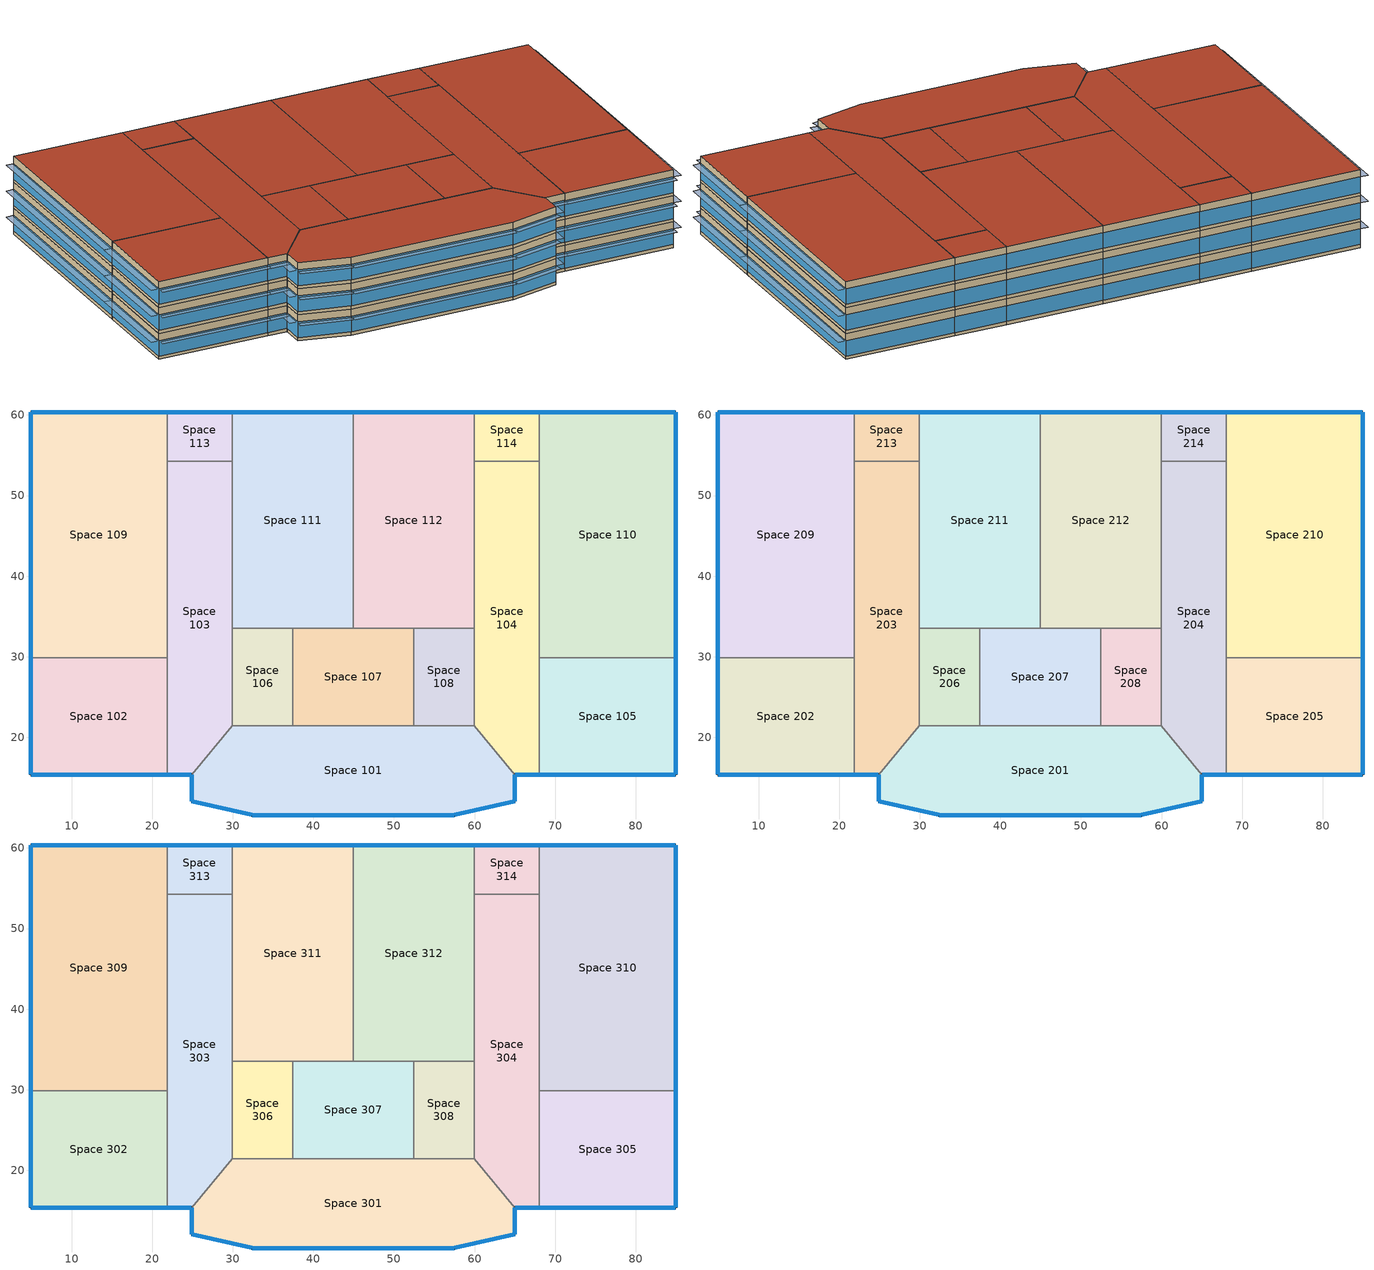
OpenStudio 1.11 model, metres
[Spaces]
Space 101
 floor ground: 59.95,21.46 65,15.37 65,12.05 57.53,10.37 32.37,10.37 24.9,12.05 24.9,15.37 29.95,21.46 z0
 wall outside: 24.9,15.37 24.9,12.05 32.37,10.37 57.53,10.37 65,12.05 65,15.37 z0:4
 wall to Space 108: 59.95,21.46 52.45,21.46 z0:4
 wall to Space 104: 65,15.37 59.95,21.46 z0:4
 wall to Space 103: 29.95,21.46 24.9,15.37 z0:4
 wall to Space 106: 37.45,21.46 29.95,21.46 z0:4
 wall to Space 107: 52.45,21.46 37.45,21.46 z0:4
 window: 32.4,10.37 57.51,10.37 z0.5:2.9; 57.56,10.38 64.98,12.05 / 24.92,12.05 32.35,10.38 z0.5:2.92; 24.9,15.35 24.9,12.08 / 65,12.08 65,15.35 z0.5:2.94
Space 102
 floor ground: 21.86,29.87 21.86,15.37 4.95,15.37 4.95,29.87 z0
 wall outside: 4.95,29.87 4.95,15.37 21.86,15.37 z0:4
 wall to Space 109: 21.86,29.87 4.95,29.87 z0:4
 wall to Space 103: 21.86,15.37 21.86,29.87 z0:4
 window: 4.98,15.37 21.84,15.37 / 4.95,29.84 4.95,15.4 z0.5:2.91
Space 103
 floor ground: 29.95,54.25 29.95,21.46 24.9,15.37 21.86,15.37 21.86,54.25 z0
 wall outside: 21.86,15.37 24.9,15.37 z0:4
 wall to Space 106: 29.95,21.46 29.95,33.54 z0:4
 wall to Space 109: 21.86,54.25 21.86,29.87 z0:4
 wall to Space 113: 29.95,54.25 21.86,54.25 z0:4
 wall to Space 111: 29.95,33.54 29.95,54.25 z0:4
 window: 21.89,15.37 24.87,15.37 z0.5:2.94
Space 104
 floor ground: 68.04,54.25 68.04,15.37 65,15.37 59.95,21.46 59.95,54.25 z0
 wall outside: 65,15.37 68.04,15.37 z0:4
 wall to Space 108: 59.95,33.54 59.95,21.46 z0:4
 wall to Space 112: 59.95,54.25 59.95,33.54 z0:4
 wall to Space 114: 68.04,54.25 59.95,54.25 z0:4
 wall to Space 110: 68.04,29.87 68.04,54.25 z0:4
 wall to Space 105: 68.04,15.37 68.04,29.87 z0:4
 window: 65.03,15.37 68.02,15.37 z0.5:2.94
Space 105
 floor ground: 84.95,29.87 84.95,15.37 68.04,15.37 68.04,29.87 z0
 wall outside: 68.04,15.37 84.95,15.37 84.95,29.87 z0:4
 wall to Space 110: 84.95,29.87 68.04,29.87 z0:4
 window: 84.95,15.4 84.95,29.84 / 68.07,15.37 84.93,15.37 z0.5:2.91
Space 106
 floor ground: 37.45,33.54 37.45,21.46 29.95,21.46 29.95,33.54 z0
 wall to Space 111: 37.45,33.54 29.95,33.54 z0:4
 wall to Space 107: 37.45,21.46 37.45,33.54 z0:4
Space 107
 floor ground: 52.45,33.54 52.45,21.46 37.45,21.46 37.45,33.54 z0
 wall to Space 112: 52.45,33.54 44.95,33.54 z0:4
 wall to Space 108: 52.45,21.46 52.45,33.54 z0:4
 wall to Space 111: 44.95,33.54 37.45,33.54 z0:4
Space 108
 floor ground: 59.95,33.54 59.95,21.46 52.45,21.46 52.45,33.54 z0
 wall to Space 112: 59.95,33.54 52.45,33.54 z0:4
Space 109
 floor ground: 21.86,60.37 21.86,29.87 4.95,29.87 4.95,60.37 z0
 wall outside: 21.86,60.37 4.95,60.37 4.95,29.87 z0:4
 wall to Space 113: 21.86,54.25 21.86,60.37 z0:4
 window: 4.95,60.35 4.95,29.89 z0.5:2.9; 21.84,60.37 4.98,60.37 z0.5:2.91
Space 110
 floor ground: 84.95,60.37 84.95,29.87 68.04,29.87 68.04,60.37 z0
 wall outside: 84.95,29.87 84.95,60.37 68.04,60.37 z0:4
 wall to Space 114: 68.04,60.37 68.04,54.25 z0:4
 window: 84.95,29.89 84.95,60.35 z0.5:2.9; 84.93,60.37 68.07,60.37 z0.5:2.91
Space 111
 floor ground: 44.95,60.37 44.95,33.54 29.95,33.54 29.95,60.37 z0
 wall outside: 44.95,60.37 29.95,60.37 z0:4
 wall to Space 112: 44.95,33.54 44.95,60.37 z0:4
 wall to Space 113: 29.95,60.37 29.95,54.25 z0:4
 window: 44.93,60.37 29.98,60.37 z0.5:2.91
Space 112
 floor ground: 59.95,60.37 59.95,33.54 44.95,33.54 44.95,60.37 z0
 wall outside: 59.95,60.37 44.95,60.37 z0:4
 wall to Space 114: 59.95,54.25 59.95,60.37 z0:4
 window: 59.93,60.37 44.98,60.37 z0.5:2.91
Space 113
 floor ground: 29.95,60.37 29.95,54.25 21.86,54.25 21.86,60.37 z0
 wall outside: 29.95,60.37 21.86,60.37 z0:4
 window: 29.93,60.37 21.89,60.37 z0.5:2.92
Space 114
 floor ground: 68.04,60.37 68.04,54.25 59.95,54.25 59.95,60.37 z0
 wall outside: 68.04,60.37 59.95,60.37 z0:4
 window: 68.02,60.37 59.98,60.37 z0.5:2.92
Space 201
 floor to Space 101: 59.95,21.46 65,15.37 65,12.05 57.53,10.37 32.37,10.37 24.9,12.05 24.9,15.37 29.95,21.46 z4
 wall outside: 24.9,15.37 24.9,12.05 32.37,10.37 57.53,10.37 65,12.05 65,15.37 z4:8
 wall to Space 208: 59.95,21.46 52.45,21.46 z4:8
 wall to Space 204: 65,15.37 59.95,21.46 z4:8
 wall to Space 203: 29.95,21.46 24.9,15.37 z4:8
 wall to Space 206: 37.45,21.46 29.95,21.46 z4:8
 wall to Space 207: 52.45,21.46 37.45,21.46 z4:8
 window: 32.4,10.37 57.51,10.37 z4.5:6.9; 65,12.08 65,15.35 / 24.9,15.35 24.9,12.08 z4.5:6.94; 24.92,12.05 32.35,10.38 / 57.56,10.38 64.98,12.05 z4.5:6.92
Space 202
 floor to Space 102: 21.86,29.87 21.86,15.37 4.95,15.37 4.95,29.87 z4
 wall outside: 4.95,29.87 4.95,15.37 21.86,15.37 z4:8
 wall to Space 209: 21.86,29.87 4.95,29.87 z4:8
 wall to Space 203: 21.86,15.37 21.86,29.87 z4:8
 window: 4.95,29.84 4.95,15.4 / 4.98,15.37 21.84,15.37 z4.5:6.91
Space 203
 floor to Space 103: 29.95,54.25 29.95,21.46 24.9,15.37 21.86,15.37 21.86,54.25 z4
 wall outside: 21.86,15.37 24.9,15.37 z4:8
 wall to Space 206: 29.95,21.46 29.95,33.54 z4:8
 wall to Space 209: 21.86,54.25 21.86,29.87 z4:8
 wall to Space 213: 29.95,54.25 21.86,54.25 z4:8
 wall to Space 211: 29.95,33.54 29.95,54.25 z4:8
 window: 21.89,15.37 24.87,15.37 z4.5:6.94
Space 204
 floor to Space 104: 68.04,54.25 68.04,15.37 65,15.37 59.95,21.46 59.95,54.25 z4
 wall outside: 65,15.37 68.04,15.37 z4:8
 wall to Space 208: 59.95,33.54 59.95,21.46 z4:8
 wall to Space 212: 59.95,54.25 59.95,33.54 z4:8
 wall to Space 214: 68.04,54.25 59.95,54.25 z4:8
 wall to Space 210: 68.04,29.87 68.04,54.25 z4:8
 wall to Space 205: 68.04,15.37 68.04,29.87 z4:8
 window: 65.03,15.37 68.02,15.37 z4.5:6.94
Space 205
 floor to Space 105: 84.95,29.87 84.95,15.37 68.04,15.37 68.04,29.87 z4
 wall outside: 68.04,15.37 84.95,15.37 84.95,29.87 z4:8
 wall to Space 210: 84.95,29.87 68.04,29.87 z4:8
 window: 84.95,15.4 84.95,29.84 / 68.07,15.37 84.93,15.37 z4.5:6.91
Space 206
 floor to Space 106: 37.45,33.54 37.45,21.46 29.95,21.46 29.95,33.54 z4
 wall to Space 211: 37.45,33.54 29.95,33.54 z4:8
 wall to Space 207: 37.45,21.46 37.45,33.54 z4:8
Space 207
 floor to Space 107: 52.45,33.54 52.45,21.46 37.45,21.46 37.45,33.54 z4
 wall to Space 212: 52.45,33.54 44.95,33.54 z4:8
 wall to Space 208: 52.45,21.46 52.45,33.54 z4:8
 wall to Space 211: 44.95,33.54 37.45,33.54 z4:8
Space 208
 floor to Space 108: 59.95,33.54 59.95,21.46 52.45,21.46 52.45,33.54 z4
 wall to Space 212: 59.95,33.54 52.45,33.54 z4:8
Space 209
 floor to Space 109: 21.86,60.37 21.86,29.87 4.95,29.87 4.95,60.37 z4
 wall outside: 21.86,60.37 4.95,60.37 4.95,29.87 z4:8
 wall to Space 213: 21.86,54.25 21.86,60.37 z4:8
 window: 4.95,60.35 4.95,29.89 z4.5:6.9; 21.84,60.37 4.98,60.37 z4.5:6.91
Space 210
 floor to Space 110: 84.95,60.37 84.95,29.87 68.04,29.87 68.04,60.37 z4
 wall outside: 84.95,29.87 84.95,60.37 68.04,60.37 z4:8
 wall to Space 214: 68.04,60.37 68.04,54.25 z4:8
 window: 84.95,29.89 84.95,60.35 z4.5:6.9; 84.93,60.37 68.07,60.37 z4.5:6.91
Space 211
 floor to Space 111: 44.95,60.37 44.95,33.54 29.95,33.54 29.95,60.37 z4
 wall outside: 44.95,60.37 29.95,60.37 z4:8
 wall to Space 212: 44.95,33.54 44.95,60.37 z4:8
 wall to Space 213: 29.95,60.37 29.95,54.25 z4:8
 window: 44.93,60.37 29.98,60.37 z4.5:6.91
Space 212
 floor to Space 112: 59.95,60.37 59.95,33.54 44.95,33.54 44.95,60.37 z4
 wall outside: 59.95,60.37 44.95,60.37 z4:8
 wall to Space 214: 59.95,54.25 59.95,60.37 z4:8
 window: 59.93,60.37 44.98,60.37 z4.5:6.91
Space 213
 floor to Space 113: 29.95,60.37 29.95,54.25 21.86,54.25 21.86,60.37 z4
 wall outside: 29.95,60.37 21.86,60.37 z4:8
 window: 29.93,60.37 21.89,60.37 z4.5:6.92
Space 214
 floor to Space 114: 68.04,60.37 68.04,54.25 59.95,54.25 59.95,60.37 z4
 wall outside: 68.04,60.37 59.95,60.37 z4:8
 window: 68.02,60.37 59.98,60.37 z4.5:6.92
Space 301
 floor to Space 201: 59.95,21.46 65,15.37 65,12.05 57.53,10.37 32.37,10.37 24.9,12.05 24.9,15.37 29.95,21.46 z8
 wall outside: 24.9,15.37 24.9,12.05 32.37,10.37 57.53,10.37 65,12.05 65,15.37 z8:12
 wall to Space 308: 59.95,21.46 52.45,21.46 z8:12
 wall to Space 304: 65,15.37 59.95,21.46 z8:12
 wall to Space 303: 29.95,21.46 24.9,15.37 z8:12
 wall to Space 306: 37.45,21.46 29.95,21.46 z8:12
 wall to Space 307: 52.45,21.46 37.45,21.46 z8:12
 window: 65,12.08 65,15.35 / 24.9,15.35 24.9,12.08 z8.5:10.94; 32.4,10.37 57.51,10.37 z8.5:10.9; 24.92,12.05 32.35,10.38 / 57.56,10.38 64.98,12.05 z8.5:10.92
 roof outside: 57.53,10.37 65,12.05 65,15.37 59.95,21.46 29.95,21.46 24.9,15.37 24.9,12.05 32.37,10.37 z12
Space 302
 floor to Space 202: 21.86,29.87 21.86,15.37 4.95,15.37 4.95,29.87 z8
 wall outside: 4.95,29.87 4.95,15.37 21.86,15.37 z8:12
 wall to Space 309: 21.86,29.87 4.95,29.87 z8:12
 wall to Space 303: 21.86,15.37 21.86,29.87 z8:12
 window: 4.98,15.37 21.84,15.37 / 4.95,29.84 4.95,15.4 z8.5:10.91
 roof outside: 21.86,15.37 21.86,29.87 4.95,29.87 4.95,15.37 z12
Space 303
 floor to Space 203: 29.95,54.25 29.95,21.46 24.9,15.37 21.86,15.37 21.86,54.25 z8
 wall outside: 21.86,15.37 24.9,15.37 z8:12
 wall to Space 306: 29.95,21.46 29.95,33.54 z8:12
 wall to Space 309: 21.86,54.25 21.86,29.87 z8:12
 wall to Space 313: 29.95,54.25 21.86,54.25 z8:12
 wall to Space 311: 29.95,33.54 29.95,54.25 z8:12
 window: 21.89,15.37 24.87,15.37 z8.5:10.94
 roof outside: 24.9,15.37 29.95,21.46 29.95,54.25 21.86,54.25 21.86,15.37 z12
Space 304
 floor to Space 204: 68.04,54.25 68.04,15.37 65,15.37 59.95,21.46 59.95,54.25 z8
 wall outside: 65,15.37 68.04,15.37 z8:12
 wall to Space 308: 59.95,33.54 59.95,21.46 z8:12
 wall to Space 312: 59.95,54.25 59.95,33.54 z8:12
 wall to Space 314: 68.04,54.25 59.95,54.25 z8:12
 wall to Space 310: 68.04,29.87 68.04,54.25 z8:12
 wall to Space 305: 68.04,15.37 68.04,29.87 z8:12
 window: 65.03,15.37 68.02,15.37 z8.5:10.94
 roof outside: 68.04,15.37 68.04,54.25 59.95,54.25 59.95,21.46 65,15.37 z12
Space 305
 floor to Space 205: 84.95,29.87 84.95,15.37 68.04,15.37 68.04,29.87 z8
 wall outside: 68.04,15.37 84.95,15.37 84.95,29.87 z8:12
 wall to Space 310: 84.95,29.87 68.04,29.87 z8:12
 window: 84.95,15.4 84.95,29.84 / 68.07,15.37 84.93,15.37 z8.5:10.91
 roof outside: 84.95,15.37 84.95,29.87 68.04,29.87 68.04,15.37 z12
Space 306
 floor to Space 206: 37.45,33.54 37.45,21.46 29.95,21.46 29.95,33.54 z8
 wall to Space 311: 37.45,33.54 29.95,33.54 z8:12
 wall to Space 307: 37.45,21.46 37.45,33.54 z8:12
 roof outside: 37.45,21.46 37.45,33.54 29.95,33.54 29.95,21.46 z12
Space 307
 floor to Space 207: 52.45,33.54 52.45,21.46 37.45,21.46 37.45,33.54 z8
 wall to Space 312: 52.45,33.54 44.95,33.54 z8:12
 wall to Space 308: 52.45,21.46 52.45,33.54 z8:12
 wall to Space 311: 44.95,33.54 37.45,33.54 z8:12
 roof outside: 52.45,21.46 52.45,33.54 37.45,33.54 37.45,21.46 z12
Space 308
 floor to Space 208: 59.95,33.54 59.95,21.46 52.45,21.46 52.45,33.54 z8
 wall to Space 312: 59.95,33.54 52.45,33.54 z8:12
 roof outside: 59.95,21.46 59.95,33.54 52.45,33.54 52.45,21.46 z12
Space 309
 floor to Space 209: 21.86,60.37 21.86,29.87 4.95,29.87 4.95,60.37 z8
 wall outside: 21.86,60.37 4.95,60.37 4.95,29.87 z8:12
 wall to Space 313: 21.86,54.25 21.86,60.37 z8:12
 window: 4.95,60.35 4.95,29.89 z8.5:10.9; 21.84,60.37 4.98,60.37 z8.5:10.91
 roof outside: 21.86,29.87 21.86,60.37 4.95,60.37 4.95,29.87 z12
Space 310
 floor to Space 210: 84.95,60.37 84.95,29.87 68.04,29.87 68.04,60.37 z8
 wall outside: 84.95,29.87 84.95,60.37 68.04,60.37 z8:12
 wall to Space 314: 68.04,60.37 68.04,54.25 z8:12
 window: 84.95,29.89 84.95,60.35 z8.5:10.9; 84.93,60.37 68.07,60.37 z8.5:10.91
 roof outside: 84.95,29.87 84.95,60.37 68.04,60.37 68.04,29.87 z12
Space 311
 floor to Space 211: 44.95,60.37 44.95,33.54 29.95,33.54 29.95,60.37 z8
 wall outside: 44.95,60.37 29.95,60.37 z8:12
 wall to Space 312: 44.95,33.54 44.95,60.37 z8:12
 wall to Space 313: 29.95,60.37 29.95,54.25 z8:12
 window: 44.93,60.37 29.98,60.37 z8.5:10.91
 roof outside: 44.95,33.54 44.95,60.37 29.95,60.37 29.95,33.54 z12
Space 312
 floor to Space 212: 59.95,60.37 59.95,33.54 44.95,33.54 44.95,60.37 z8
 wall outside: 59.95,60.37 44.95,60.37 z8:12
 wall to Space 314: 59.95,54.25 59.95,60.37 z8:12
 window: 59.93,60.37 44.98,60.37 z8.5:10.91
 roof outside: 59.95,33.54 59.95,60.37 44.95,60.37 44.95,33.54 z12
Space 313
 floor to Space 213: 29.95,60.37 29.95,54.25 21.86,54.25 21.86,60.37 z8
 wall outside: 29.95,60.37 21.86,60.37 z8:12
 window: 29.93,60.37 21.89,60.37 z8.5:10.92
 roof outside: 29.95,54.25 29.95,60.37 21.86,60.37 21.86,54.25 z12
Space 314
 floor to Space 214: 68.04,60.37 68.04,54.25 59.95,54.25 59.95,60.37 z8
 wall outside: 68.04,60.37 59.95,60.37 z8:12
 window: 68.02,60.37 59.98,60.37 z8.5:10.92
 roof outside: 68.04,54.25 68.04,60.37 59.95,60.37 59.95,54.25 z12
shading: 66.22,12.08 66.22,15.35 65,15.35 65,12.08 z2.94; 32.08,9.2 32.35,10.38 24.92,12.05 24.66,10.87 z6.92; 24.9,12.08 24.9,15.35 23.68,15.35 23.68,12.08 z2.94; 4.95,15.4 4.95,29.84 3.75,29.84 3.75,15.4 z2.91; 86.15,29.89 86.15,60.35 84.95,60.35 84.95,29.89 z2.9; 24.87,14.15 24.87,15.37 21.89,15.37 21.89,14.15 z10.94; 4.95,29.89 4.95,60.35 3.75,60.35 3.75,29.89 z2.9; 24.9,12.08 24.9,15.35 23.68,15.35 23.68,12.08 z10.94; 57.82,9.2 65.25,10.87 64.98,12.05 57.56,10.38 z2.92; 66.22,12.08 66.22,15.35 65,15.35 65,12.08 z10.94; 84.93,14.17 84.93,15.37 68.07,15.37 68.07,14.17 z6.91; 32.08,9.2 32.35,10.38 24.92,12.05 24.66,10.87 z10.92; 4.95,15.4 4.95,29.84 3.75,29.84 3.75,15.4 z6.91; 32.08,9.2 32.35,10.38 24.92,12.05 24.66,10.87 z2.92; 24.87,14.15 24.87,15.37 21.89,15.37 21.89,14.15 z2.94; 86.15,29.89 86.15,60.35 84.95,60.35 84.95,29.89 z6.9; 86.16,15.4 86.16,29.84 84.95,29.84 84.95,15.4 z10.91; 57.51,9.17 57.51,10.37 32.4,10.37 32.4,9.17 z2.9; 4.95,29.89 4.95,60.35 3.75,60.35 3.75,29.89 z6.9; 21.84,14.17 21.84,15.37 4.98,15.37 4.98,14.17 z10.91; 84.93,14.17 84.93,15.37 68.07,15.37 68.07,14.17 z10.91; 68.02,14.15 68.02,15.37 65.03,15.37 65.03,14.15 z10.94; 68.02,14.15 68.02,15.37 65.03,15.37 65.03,14.15 z6.94; 57.82,9.2 65.25,10.87 64.98,12.05 57.56,10.38 z10.92; 21.84,14.17 21.84,15.37 4.98,15.37 4.98,14.17 z2.91; 86.16,15.4 86.16,29.84 84.95,29.84 84.95,15.4 z2.91; 57.51,9.17 57.51,10.37 32.4,10.37 32.4,9.17 z6.9; 68.02,14.15 68.02,15.37 65.03,15.37 65.03,14.15 z2.94; 57.82,9.2 65.25,10.87 64.98,12.05 57.56,10.38 z6.92; 24.87,14.15 24.87,15.37 21.89,15.37 21.89,14.15 z6.94; 86.15,29.89 86.15,60.35 84.95,60.35 84.95,29.89 z10.9; 84.93,14.17 84.93,15.37 68.07,15.37 68.07,14.17 z2.91; 57.51,9.17 57.51,10.37 32.4,10.37 32.4,9.17 z10.9; 86.16,15.4 86.16,29.84 84.95,29.84 84.95,15.4 z6.91; 4.95,29.89 4.95,60.35 3.75,60.35 3.75,29.89 z10.9; 21.84,14.17 21.84,15.37 4.98,15.37 4.98,14.17 z6.91; 66.22,12.08 66.22,15.35 65,15.35 65,12.08 z6.94; 24.9,12.08 24.9,15.35 23.68,15.35 23.68,12.08 z6.94; 4.95,15.4 4.95,29.84 3.75,29.84 3.75,15.4 z10.91
[Building]
Building 1: Space Type=189.1-2009 - Office - OpenOffice - CZ4-8; Default Construction Set=189.1-2009 - CZ5 - Office
[Site]
ABU DHABI: Latitude {deg}=24.43; Longitude {deg}=54.65; Time Zone {hr}=4; Elevation {m}=27
[ClimateZones]
Climate Zone Institution Name 1=ASHRAE; Climate Zone Document Name 1=ANSI/ASHRAE Standard 169; Climate Zone Document Year 1=2006; Climate Zone Institution Name 2=CEC; Climate Zone Document Name 2=California Climate Zone Descriptions; Climate Zone Document Year 2=1995
[SizingPeriod:DesignDay] Sky Clearness=0; Rain Indicator=0; Snow Indicator=0; Day of Month=21; Daylight Saving Time Indicator=0; Dry-Bulb Temperature Range Modifier Type=DefaultMultipliers
Name | Maximum Dry-Bulb Temperature {C} | Daily Dry-Bulb Temperature Range {deltaC} | Humidity Indicating Conditions at Maximum Dry-Bulb | Barometric Pressure {Pa} | Wind Speed {m/s} | Wind Direction {deg} | Month | Day Type | Humidity Indicating Type | Solar Model Indicator | ASHRAE Taud | ASHRAE Taub
New Delhi Ann Clg .4% Condns DP=>MDB | 30.8 | 9.7 | 27.3 | 98757 | 3.2 | 320 | 6 | SummerDesignDay | Dewpoint | ASHRAETau | 1.179
New Delhi Ann Hum_n 99.6% Condns DP=>MCDB | 22.5 | 0 | -1.4 | 98757 | 0.5 | 270 | 1 | WinterDesignDay | Dewpoint | ASHRAEClearSky
New Delhi Ann Htg 99.6% Condns DB | 6.3 | 0 | 6.3 | 98757 | 0.5 | 270 | 1 | WinterDesignDay | Wetbulb | ASHRAEClearSky
New Delhi Ann Clg .4% Condns DB=>MWB | 42 | 9.7 | 22.2 | 98757 | 3.2 | 320 | 6 | SummerDesignDay | Wetbulb | ASHRAETau | 1.179
New Delhi Ann Clg .4% Condns WB=>MDB | 33.6 | 9.7 | 28.5 | 98757 | 3.2 | 320 | 6 | SummerDesignDay | Wetbulb | ASHRAETau | 1.179
New Delhi Ann Htg Wind 99.6% Condns WS=>MCDB | 19.6 | 0 | 19.6 | 98757 | 7 | 270 | 1 | WinterDesignDay | Wetbulb | ASHRAEClearSky
New Delhi Ann Clg .4% Condns Enth=>MDB | 33.9 | 9.7 | 94300 | 98757 | 3.2 | 320 | 6 | SummerDesignDay | Enthalpy | ASHRAETau | 1.179
ABU DHABI Ann Clg .4% Condns Enth=>MDB | 35 | 12.5 | 103700 | 101001 | 4.3 | 320 | 8 | SummerDesignDay | Enthalpy | ASHRAETau | 1.347 | 0.758
ABU DHABI Ann Htg 99.6% Condns DB | 11.5 | 0 | 11.5 | 101001 | 2.1 | 110 | 1 | WinterDesignDay | Wetbulb | ASHRAEClearSky
ABU DHABI Ann Clg .4% Condns DB=>MWB | 44.9 | 12.5 | 23.2 | 101001 | 4.3 | 320 | 8 | SummerDesignDay | Wetbulb | ASHRAETau | 1.347 | 0.758
ABU DHABI Ann Clg .4% Condns DP=>MDB | 33.5 | 12.5 | 29.4 | 101001 | 4.3 | 320 | 8 | SummerDesignDay | Dewpoint | ASHRAETau | 1.347 | 0.758
ABU DHABI Ann Hum_n 99.6% Condns DP=>MCDB | 30.6 | 0 | 0.1 | 101001 | 2.1 | 110 | 1 | WinterDesignDay | Dewpoint | ASHRAEClearSky
ABU DHABI Ann Htg Wind 99.6% Condns WS=>MCDB | 20.5 | 0 | 20.5 | 101001 | 9.9 | 110 | 1 | WinterDesignDay | Wetbulb | ASHRAEClearSky
ABU DHABI Ann Clg .4% Condns WB=>MDB | 35.3 | 12.5 | 30.6 | 101001 | 4.3 | 320 | 8 | SummerDesignDay | Wetbulb | ASHRAETau | 1.347 | 0.758
[DefaultConstructionSet] Interior Partition Construction=Interior Partition
Name | Default Exterior Surface Constructions | Default Interior Surface Constructions | Default Ground Contact Surface Constructions | Default Exterior SubSurface Constructions | Default Interior SubSurface Constructions
189.1-2009 - CZ5 - Office | Default Surface Constructions 13 | Default Surface Constructions 14 | Default Surface Constructions 15 | Default Sub Surface Constructions 9 | Default Sub Surface Constructions 10
new cz1 | Default Surface Constructions 1 | Default Surface Constructions 2 | Default Surface Constructions 3 | Default Sub Surface Constructions 1 | Default Sub Surface Constructions 2
[DefaultSurfaceConstructions]
Name | Floor Construction | Wall Construction | Roof Ceiling Construction
Default Surface Constructions 1 | ExtSlabCarpet 4in ClimateZone 1-8 | new wal set8 | ASHRAE 189.1-2009 ExtRoof IEAD ClimateZone 1
Default Surface Constructions 2; Default Surface Constructions 14 | Interior Floor | Interior Wall | Interior Ceiling
Default Surface Constructions 3; Default Surface Constructions 15 | ExtSlabCarpet 4in ClimateZone 1-8 | ExtSlabCarpet 4in ClimateZone 1-8 | ExtSlabCarpet 4in ClimateZone 1-8
Default Surface Constructions 13 | ExtSlabCarpet 4in ClimateZone 1-8 | ASHRAE 189.1-2009 ExtWall Mass ClimateZone 5 | ASHRAE 189.1-2009 ExtRoof IEAD ClimateZone 2-5
[Construction]
ExtSlabCarpet 4in ClimateZone 1-8: MAT-CC05 4 HW CONCRETE, CP02 CARPET PAD
ASHRAE 189.1-2009 ExtRoof IEAD ClimateZone 1: Roof Membrane, Roof Insulation [18], Metal Decking
Interior Floor: F16 Acoustic tile, F05 Ceiling air space resistance, M11 100mm lightweight concrete
Interior Wall: G01a 19mm gypsum board, F04 Wall air space resistance, G01a 19mm gypsum board
Interior Ceiling: M11 100mm lightweight concrete, F05 Ceiling air space resistance, F16 Acoustic tile
ASHRAE 189.1-2009 ExtWindow ClimateZone 1: Theoretical Glass [167]
Exterior Door: F08 Metal surface, I01 25mm insulation board
Interior Window: Clear 3mm
Interior Door; Interior Partition: G05 25mm wood
ASHRAE 189.1-2009 ExtRoof IEAD ClimateZone 2-5: Roof Membrane, Roof Insulation [21], Metal Decking
ASHRAE 189.1-2009 ExtWindow ClimateZone 4-5: Theoretical Glass [207]
ASHRAE 189.1-2009 ExtWall Mass ClimateZone 5: 1IN Stucco, 8IN Concrete HW, Wall Insulation [40], 1/2IN Gypsum
new wal set8: 1IN Stucco, 5IN Concrete HW 1, Wall Insulation [44], F16 Acoustic tile, 1/2IN Gypsum
[Material] Thermal Absorptance=0.9
Name | Roughness | Thickness {m} | Conductivity {W/m-K} | Density {kg/m3} | Specific Heat {J/kg-K} | Solar Absorptance | Visible Absorptance
MAT-CC05 4 HW CONCRETE | Rough | 0.1016 | 1.311 | 2240 | 836.8 | 0.85 | 0.85
1IN Stucco | Smooth | 0.0253 | 0.6918 | 1858 | 837 | 0.92 | 0.92
8IN Concrete HW | MediumRough | 0.2033 | 1.7296 | 2243 | 837 | 0.65 | 0.65
1/2IN Gypsum | Smooth | 0.0127 | 0.16 | 784.9 | 830 | 0.4 | 0.4
Roof Membrane | VeryRough | 0.0095 | 0.16 | 1121.29 | 1460 | 0.7 | 0.7
Roof Insulation [18] | MediumRough | 0.1693 | 0.049 | 265 | 836.8 | 0.7 | 0.7
Metal Decking | MediumSmooth | 0.0015 | 45.006 | 7680 | 418.4 | 0.6 | 0.6
F16 Acoustic tile | MediumSmooth | 0.0191 | 0.06 | 368 | 590 | 0.3 | 0.3
M11 100mm lightweight concrete | MediumRough | 0.1016 | 0.53 | 1280 | 840 | 0.5 | 0.5
G01a 19mm gypsum board | MediumSmooth | 0.019 | 0.16 | 800 | 1090 | 0.4 | 0.4
F08 Metal surface | Smooth | 0.0008 | 45.28 | 7824 | 500 | 0.7 | 0.7
I01 25mm insulation board | MediumRough | 0.0254 | 0.03 | 43 | 1210 | 0.6 | 0.6
G05 25mm wood | MediumSmooth | 0.0254 | 0.15 | 608 | 1630 | 0.5 | 0.5
Roof Insulation [21] | MediumRough | 0.2105 | 0.049 | 265 | 836.8 | 0.7 | 0.7
Wall Insulation [40] | MediumRough | 0.0794 | 0.0432 | 91 | 837 | 0.5 | 0.5
Wall Insulation [44] | MediumRough | 0.1104 | 0.0432 | 91 | 837 | 0.5 | 0.5
5IN Concrete HW 1 | MediumRough | 0.127 | 1.7296 | 2243 | 837 | 0.65 | 0.65
[Material:NoMass]
CP02 CARPET PAD: Roughness=Smooth; Thermal Resistance {m2-K/W}=0.1; Thermal Absorptance=0.9; Solar Absorptance=0.8; Visible Absorptance=0.8
[Material:AirGap]
Name | Thermal Resistance {m2-K/W}
F05 Ceiling air space resistance | 0.18
F04 Wall air space resistance | 0.15
[DefaultSubSurfaceConstructions]
Name | Fixed Window Construction | Operable Window Construction | Door Construction | Tubular Daylight Dome Construction | Tubular Daylight Diffuser Construction
Default Sub Surface Constructions 1 | ASHRAE 189.1-2009 ExtWindow ClimateZone 1 | ASHRAE 189.1-2009 ExtWindow ClimateZone 1 | Exterior Door | Interior Window | Interior Window
Default Sub Surface Constructions 2; Default Sub Surface Constructions 10 | Interior Window | Interior Window | Interior Door
Default Sub Surface Constructions 9 | ASHRAE 189.1-2009 ExtWindow ClimateZone 4-5 | ASHRAE 189.1-2009 ExtWindow ClimateZone 4-5 | Exterior Door | Interior Window | Interior Window
[WindowMaterial:Glazing] Optical Data Type=SpectralAverage; Thickness {m}=0.003; Back Side Solar Reflectance at Normal Incidence=0; Back Side Visible Reflectance at Normal Incidence=0; Infrared Transmittance at Normal Incidence=0; Dirt Correction Factor for Solar and Visible Transmittance=1; Solar Diffusing=No
Name | Solar Transmittance at Normal Incidence | Front Side Solar Reflectance at Normal Incidence | Visible Transmittance at Normal Incidence | Front Side Visible Reflectance at Normal Incidence | Front Side Infrared Hemispherical Emissivity | Back Side Infrared Hemispherical Emissivity | Conductivity {W/m-K}
Theoretical Glass [167] | 0.2374 | 0.7126 | 0.2512 | 0.6988 | 0.985 | 0.985 | 2.1073
Clear 3mm | 0.837 | 0.075 | 0.898 | 0.081 | 0.84 | 0.84 | 0.9
Theoretical Glass [207] | 0.3311 | 0.6189 | 0.44 | 0.51 | 0.9 | 0.9 | 0.0133
[SpaceType] Standards Building Type=Office
Name | Default Schedule Set | Design Specification Outdoor Air Object | Standards Space Type
189.1-2009 - Office - ClosedOffice - CZ1-3 | 189.1-2009 - Office - ClosedOffice - CZ1-3 Schedule Set | 189.1-2009 - Office - ClosedOffice - CZ1-3 Ventilation | ClosedOffice
189.1-2009 - Office - Conference - CZ1-3 | 189.1-2009 - Office - Conference - CZ1-3 Schedule Set | 189.1-2009 - Office - Conference - CZ1-3 Ventilation | Conference
189.1-2009 - Office - Corridor - CZ1-3 | 189.1-2009 - Office - Corridor - CZ1-3 Schedule Set | 189.1-2009 - Office - Corridor - CZ1-3 Ventilation | Corridor
189.1-2009 - Office - Elec/MechRoom - CZ1-3 | 189.1-2009 - Office - Elec/MechRoom - CZ1-3 Schedule Set | 189.1-2009 - Office - Elec/MechRoom - CZ1-3 Ventilation | Elec/MechRoom
189.1-2009 - Office - IT_Room - CZ1-3 | 189.1-2009 - Office - IT_Room - CZ1-3 Schedule Set | 189.1-2009 - Office - IT_Room - CZ1-3 Ventilation | IT_Room
189.1-2009 - Office - Lobby - CZ1-3 | 189.1-2009 - Office - Lobby - CZ1-3 Schedule Set | 189.1-2009 - Office - Lobby - CZ1-3 Ventilation | Lobby
189.1-2009 - Office - Restroom - CZ1-3 | 189.1-2009 - Office - Restroom - CZ1-3 Schedule Set | 189.1-2009 - Office - Restroom - CZ1-3 Ventilation | Restroom
189.1-2009 - Office - Stair - CZ1-3 | 189.1-2009 - Office - Stair - CZ1-3 Schedule Set | 189.1-2009 - Office - Stair - CZ1-3 Ventilation | Stair
189.1-2009 - Office - Storage - CZ1-3 | 189.1-2009 - Office - Storage - CZ1-3 Schedule Set | 189.1-2009 - Office - Storage - CZ1-3 Ventilation | Storage
189.1-2009 - Office - OpenOffice - CZ4-8 | 189.1-2009 - Office - OpenOffice - CZ4-8 Schedule Set | 189.1-2009 - Office - OpenOffice - CZ4-8 Ventilation | OpenOffice
[DefaultScheduleSet] Lighting Schedule=Office Bldg Light; Infiltration Schedule=Office Infil Quarter On
Name | Number of People Schedule | People Activity Level Schedule | Electric Equipment Schedule
189.1-2009 - Office - ClosedOffice - CZ1-3 Schedule Set; 189.1-2009 - Office - Corridor - CZ1-3 Schedule Set; 189.1-2009 - Office - OpenOffice - CZ4-8 Schedule Set | Office Work Occ | Office Activity | Office Bldg Equip
189.1-2009 - Office - Conference - CZ1-3 Schedule Set; 189.1-2009 - Office - IT_Room - CZ1-3 Schedule Set; 189.1-2009 - Office - Lobby - CZ1-3 Schedule Set; 189.1-2009 - Office - Restroom - CZ1-3 Schedule Set | Office Misc Occ | Office Activity | Office Bldg Equip
189.1-2009 - Office - Elec/MechRoom - CZ1-3 Schedule Set |  |  | Office Bldg Equip
189.1-2009 - Office - Stair - CZ1-3 Schedule Set; 189.1-2009 - Office - Storage - CZ1-3 Schedule Set
[Lights:Definition] Design Level Calculation Method=Watts/Area
Name | Watts per Space Floor Area {W/m2}
189.1-2009 - Office - ClosedOffice - CZ1-3 Lights Definition; 189.1-2009 - Office - IT_Room - CZ1-3 Lights Definition; 189.1-2009 - Office - OpenOffice - CZ4-8 Lights Definition | 10.6563
189.1-2009 - Office - Conference - CZ1-3 Lights Definition; 189.1-2009 - Office - Lobby - CZ1-3 Lights Definition | 12.5938
189.1-2009 - Office - Corridor - CZ1-3 Lights Definition | 4.84376
189.1-2009 - Office - Elec/MechRoom - CZ1-3 Lights Definition | 14.5313
189.1-2009 - Office - Restroom - CZ1-3 Lights Definition | 8.71877
189.1-2009 - Office - Stair - CZ1-3 Lights Definition | 5.81251
189.1-2009 - Office - Storage - CZ1-3 Lights Definition | 7.75002
[Lights]
Name | Lights Definition | Space or SpaceType
189.1-2009 - Office - ClosedOffice - CZ1-3 Lights | 189.1-2009 - Office - ClosedOffice - CZ1-3 Lights Definition | 189.1-2009 - Office - ClosedOffice - CZ1-3
189.1-2009 - Office - Conference - CZ1-3 Lights | 189.1-2009 - Office - Conference - CZ1-3 Lights Definition | 189.1-2009 - Office - Conference - CZ1-3
189.1-2009 - Office - Corridor - CZ1-3 Lights | 189.1-2009 - Office - Corridor - CZ1-3 Lights Definition | 189.1-2009 - Office - Corridor - CZ1-3
189.1-2009 - Office - Elec/MechRoom - CZ1-3 Lights | 189.1-2009 - Office - Elec/MechRoom - CZ1-3 Lights Definition | 189.1-2009 - Office - Elec/MechRoom - CZ1-3
189.1-2009 - Office - IT_Room - CZ1-3 Lights | 189.1-2009 - Office - IT_Room - CZ1-3 Lights Definition | 189.1-2009 - Office - IT_Room - CZ1-3
189.1-2009 - Office - Lobby - CZ1-3 Lights | 189.1-2009 - Office - Lobby - CZ1-3 Lights Definition | 189.1-2009 - Office - Lobby - CZ1-3
189.1-2009 - Office - Restroom - CZ1-3 Lights | 189.1-2009 - Office - Restroom - CZ1-3 Lights Definition | 189.1-2009 - Office - Restroom - CZ1-3
189.1-2009 - Office - Stair - CZ1-3 Lights | 189.1-2009 - Office - Stair - CZ1-3 Lights Definition | 189.1-2009 - Office - Stair - CZ1-3
189.1-2009 - Office - Storage - CZ1-3 Lights | 189.1-2009 - Office - Storage - CZ1-3 Lights Definition | 189.1-2009 - Office - Storage - CZ1-3
189.1-2009 - Office - OpenOffice - CZ4-8 Lights | 189.1-2009 - Office - OpenOffice - CZ4-8 Lights Definition | 189.1-2009 - Office - OpenOffice - CZ4-8
[DesignSpecification:OutdoorAir] Outdoor Air Method=Sum
Name | Outdoor Air Flow per Person {m3/s-person} | Outdoor Air Flow per Floor Area {m3/s-m2}
189.1-2009 - Office - ClosedOffice - CZ1-3 Ventilation; 189.1-2009 - Office - Conference - CZ1-3 Ventilation; 189.1-2009 - Office - Elec/MechRoom - CZ1-3 Ventilation; 189.1-2009 - Office - OpenOffice - CZ4-8 Ventilation | 0.00943895
189.1-2009 - Office - Corridor - CZ1-3 Ventilation; 189.1-2009 - Office - IT_Room - CZ1-3 Ventilation; 189.1-2009 - Office - Stair - CZ1-3 Ventilation; 189.1-2009 - Office - Storage - CZ1-3 Ventilation |  | 0.000254
189.1-2009 - Office - Lobby - CZ1-3 Ventilation | 0.00707921
189.1-2009 - Office - Restroom - CZ1-3 Ventilation |  | 0.0048768
[People:Definition] Number of People Calculation Method=People/Area; Fraction Radiant=0.3
Name | People per Space Floor Area {person/m2}
189.1-2009 - Office - ClosedOffice - CZ1-3 People Definition | 0.0511286
189.1-2009 - Office - Conference - CZ1-3 People Definition | 0.538196
189.1-2009 - Office - Corridor - CZ1-3 People Definition | 0.0107639
189.1-2009 - Office - IT_Room - CZ1-3 People Definition | 0.0538196
189.1-2009 - Office - Lobby - CZ1-3 People Definition; 189.1-2009 - Office - Restroom - CZ1-3 People Definition | 0.107639
189.1-2009 - Office - OpenOffice - CZ4-8 People Definition | 0.0565105
[People]
Name | People Definition | Space or SpaceType
189.1-2009 - Office - ClosedOffice - CZ1-3 People | 189.1-2009 - Office - ClosedOffice - CZ1-3 People Definition | 189.1-2009 - Office - ClosedOffice - CZ1-3
189.1-2009 - Office - Conference - CZ1-3 People | 189.1-2009 - Office - Conference - CZ1-3 People Definition | 189.1-2009 - Office - Conference - CZ1-3
189.1-2009 - Office - Corridor - CZ1-3 People | 189.1-2009 - Office - Corridor - CZ1-3 People Definition | 189.1-2009 - Office - Corridor - CZ1-3
189.1-2009 - Office - IT_Room - CZ1-3 People | 189.1-2009 - Office - IT_Room - CZ1-3 People Definition | 189.1-2009 - Office - IT_Room - CZ1-3
189.1-2009 - Office - Lobby - CZ1-3 People | 189.1-2009 - Office - Lobby - CZ1-3 People Definition | 189.1-2009 - Office - Lobby - CZ1-3
189.1-2009 - Office - Restroom - CZ1-3 People | 189.1-2009 - Office - Restroom - CZ1-3 People Definition | 189.1-2009 - Office - Restroom - CZ1-3
189.1-2009 - Office - OpenOffice - CZ4-8 People | 189.1-2009 - Office - OpenOffice - CZ4-8 People Definition | 189.1-2009 - Office - OpenOffice - CZ4-8
[SpaceInfiltration:DesignFlowRate] Design Flow Rate Calculation Method=Flow/ExteriorArea
Name | Space or SpaceType | Flow per Exterior Surface Area {m3/s-m2}
189.1-2009 - Office - ClosedOffice - CZ1-3 Infiltration | 189.1-2009 - Office - ClosedOffice - CZ1-3 | 0.00030226
189.1-2009 - Office - Conference - CZ1-3 Infiltration | 189.1-2009 - Office - Conference - CZ1-3 | 0.00030226
189.1-2009 - Office - Corridor - CZ1-3 Infiltration | 189.1-2009 - Office - Corridor - CZ1-3 | 0.00030226
189.1-2009 - Office - Elec/MechRoom - CZ1-3 Infiltration | 189.1-2009 - Office - Elec/MechRoom - CZ1-3 | 0.00030226
189.1-2009 - Office - IT_Room - CZ1-3 Infiltration | 189.1-2009 - Office - IT_Room - CZ1-3 | 0.00030226
189.1-2009 - Office - Lobby - CZ1-3 Infiltration | 189.1-2009 - Office - Lobby - CZ1-3 | 0.00030226
189.1-2009 - Office - Restroom - CZ1-3 Infiltration | 189.1-2009 - Office - Restroom - CZ1-3 | 0.00030226
189.1-2009 - Office - Stair - CZ1-3 Infiltration | 189.1-2009 - Office - Stair - CZ1-3 | 0.00030226
189.1-2009 - Office - Storage - CZ1-3 Infiltration | 189.1-2009 - Office - Storage - CZ1-3 | 0.00030226
189.1-2009 - Office - OpenOffice - CZ4-8 Infiltration | 189.1-2009 - Office - OpenOffice - CZ4-8 | 0.000226568
[ElectricEquipment:Definition] Design Level Calculation Method=Watts/Area
Name | Watts per Space Floor Area {W/m2}
189.1-2009 - Office - ClosedOffice - CZ1-3 Electric Equipment Definition | 6.8889
189.1-2009 - Office - Conference - CZ1-3 Electric Equipment Definition | 3.98265
189.1-2009 - Office - Corridor - CZ1-3 Electric Equipment Definition | 1.72223
189.1-2009 - Office - Elec/MechRoom - CZ1-3 Electric Equipment Definition | 2.90626
189.1-2009 - Office - IT_Room - CZ1-3 Electric Equipment Definition | 16.7917
189.1-2009 - Office - Lobby - CZ1-3 Electric Equipment Definition; 189.1-2009 - Office - Restroom - CZ1-3 Electric Equipment Definition | 0.753474
189.1-2009 - Office - OpenOffice - CZ4-8 Electric Equipment Definition | 7.64238
[ElectricEquipment]
Name | Electric Equipment Definition | Space or SpaceType
189.1-2009 - Office - ClosedOffice - CZ1-3 Electric Equipment | 189.1-2009 - Office - ClosedOffice - CZ1-3 Electric Equipment Definition | 189.1-2009 - Office - ClosedOffice - CZ1-3
189.1-2009 - Office - Conference - CZ1-3 Electric Equipment | 189.1-2009 - Office - Conference - CZ1-3 Electric Equipment Definition | 189.1-2009 - Office - Conference - CZ1-3
189.1-2009 - Office - Corridor - CZ1-3 Electric Equipment | 189.1-2009 - Office - Corridor - CZ1-3 Electric Equipment Definition | 189.1-2009 - Office - Corridor - CZ1-3
189.1-2009 - Office - Elec/MechRoom - CZ1-3 Electric Equipment | 189.1-2009 - Office - Elec/MechRoom - CZ1-3 Electric Equipment Definition | 189.1-2009 - Office - Elec/MechRoom - CZ1-3
189.1-2009 - Office - IT_Room - CZ1-3 Electric Equipment | 189.1-2009 - Office - IT_Room - CZ1-3 Electric Equipment Definition | 189.1-2009 - Office - IT_Room - CZ1-3
189.1-2009 - Office - Lobby - CZ1-3 Electric Equipment | 189.1-2009 - Office - Lobby - CZ1-3 Electric Equipment Definition | 189.1-2009 - Office - Lobby - CZ1-3
189.1-2009 - Office - Restroom - CZ1-3 Electric Equipment | 189.1-2009 - Office - Restroom - CZ1-3 Electric Equipment Definition | 189.1-2009 - Office - Restroom - CZ1-3
189.1-2009 - Office - OpenOffice - CZ4-8 Electric Equipment | 189.1-2009 - Office - OpenOffice - CZ4-8 Electric Equipment Definition | 189.1-2009 - Office - OpenOffice - CZ4-8
[ThermostatSetpoint:DualSetpoint] Heating Setpoint Temperature Schedule=Medium Office HtgSetp; Cooling Setpoint Temperature Schedule=Medium Office ClgSetp
Thermal Zone 1 Thermostat; Thermal Zone 2 Thermostat 1; Thermal Zone 3 Thermostat; Thermal Zone 4 Thermostat 1; Thermal Zone 5 Thermostat 1; Thermal Zone 6 Thermostat 1; Thermal Zone 7 Thermostat; Thermal Zone 8 Thermostat 1; Thermal Zone 9 Thermostat
[BuildingStory] Nominal Floor to Floor Height {m}=4
Name | Nominal Z Coordinate {m}
Building Story 1 | 0
Building Story 2 | 4
Building Story 3 | 8
[Space] Default Construction Set=new cz1
Name | Space Type | Building Story | Thermal Zone
Space 101 | 189.1-2009 - Office - Lobby - CZ1-3 | Building Story 1 | Thermal Zone 1
Space 102 | 189.1-2009 - Office - Storage - CZ1-3 | Building Story 1 | Thermal Zone 7
Space 103; Space 104 | 189.1-2009 - Office - Corridor - CZ1-3 | Building Story 1 | Thermal Zone 5
Space 105 | 189.1-2009 - Office - IT_Room - CZ1-3 | Building Story 1 | Thermal Zone 9
Space 106; Space 108 | 189.1-2009 - Office - Restroom - CZ1-3 | Building Story 1 | Thermal Zone 2
Space 107 | 189.1-2009 - Office - Stair - CZ1-3 | Building Story 1 | Thermal Zone 3
Space 109; Space 110 | 189.1-2009 - Office - ClosedOffice - CZ1-3 | Building Story 1 | Thermal Zone 8
Space 111; Space 112 | 189.1-2009 - Office - Conference - CZ1-3 | Building Story 1 | Thermal Zone 4
Space 113; Space 114 | 189.1-2009 - Office - Elec/MechRoom - CZ1-3 | Building Story 1 | Thermal Zone 6
Space 201 | 189.1-2009 - Office - Lobby - CZ1-3 | Building Story 2 | Thermal Zone 1
Space 202 | 189.1-2009 - Office - Storage - CZ1-3 | Building Story 2 | Thermal Zone 7
Space 203; Space 204 | 189.1-2009 - Office - Corridor - CZ1-3 | Building Story 2 | Thermal Zone 5
Space 205 | 189.1-2009 - Office - IT_Room - CZ1-3 | Building Story 2 | Thermal Zone 9
Space 206; Space 208 | 189.1-2009 - Office - Restroom - CZ1-3 | Building Story 2 | Thermal Zone 2
Space 207 | 189.1-2009 - Office - Stair - CZ1-3 | Building Story 2 | Thermal Zone 3
Space 209; Space 210 | 189.1-2009 - Office - ClosedOffice - CZ1-3 | Building Story 2 | Thermal Zone 8
Space 211; Space 212 | 189.1-2009 - Office - Conference - CZ1-3 | Building Story 2 | Thermal Zone 4
Space 213; Space 214 | 189.1-2009 - Office - Elec/MechRoom - CZ1-3 | Building Story 2 | Thermal Zone 6
Space 301 | 189.1-2009 - Office - Lobby - CZ1-3 | Building Story 3 | Thermal Zone 1
Space 302 | 189.1-2009 - Office - Storage - CZ1-3 | Building Story 3 | Thermal Zone 7
Space 303; Space 304 | 189.1-2009 - Office - Corridor - CZ1-3 | Building Story 3 | Thermal Zone 5
Space 305 | 189.1-2009 - Office - IT_Room - CZ1-3 | Building Story 3 | Thermal Zone 9
Space 306; Space 308 | 189.1-2009 - Office - Restroom - CZ1-3 | Building Story 3 | Thermal Zone 2
Space 307 | 189.1-2009 - Office - Stair - CZ1-3 | Building Story 3 | Thermal Zone 3
Space 309; Space 310 | 189.1-2009 - Office - ClosedOffice - CZ1-3 | Building Story 3 | Thermal Zone 8
Space 311; Space 312 | 189.1-2009 - Office - Conference - CZ1-3 | Building Story 3 | Thermal Zone 4
Space 313; Space 314 | 189.1-2009 - Office - Elec/MechRoom - CZ1-3 | Building Story 3 | Thermal Zone 6
[ThermalZone] Use Ideal Air Loads=Yes
Name | Thermostat
Thermal Zone 1 | Thermal Zone 1 Thermostat
Thermal Zone 2 | Thermal Zone 2 Thermostat 1
Thermal Zone 3 | Thermal Zone 3 Thermostat
Thermal Zone 4 | Thermal Zone 4 Thermostat 1
Thermal Zone 5 | Thermal Zone 5 Thermostat 1
Thermal Zone 6 | Thermal Zone 6 Thermostat 1
Thermal Zone 7 | Thermal Zone 7 Thermostat
Thermal Zone 8 | Thermal Zone 8 Thermostat 1
Thermal Zone 9 | Thermal Zone 9 Thermostat
[Sizing:Zone] Zone Cooling Design Supply Air Temperature Input Method=SupplyAirTemperature; Zone Cooling Design Supply Air Temperature {C}=14; Zone Cooling Design Supply Air Temperature Difference {deltaC}=11.11; Zone Heating Design Supply Air Temperature Input Method=SupplyAirTemperature; Zone Heating Design Supply Air Temperature {C}=40; Zone Heating Design Supply Air Temperature Difference {deltaC}=11.11; Zone Cooling Design Supply Air Humidity Ratio {kg-H2O/kg-air}=0.0085; Zone Heating Design Supply Air Humidity Ratio {kg-H2O/kg-air}=0.008; Cooling Design Air Flow Method=DesignDay; Heating Design Air Flow Method=DesignDay; Account for Dedicated Outdoor Air System=No; Dedicated Outdoor Air System Control Strategy=NeutralSupplyAir; Dedicated Outdoor Air Low Setpoint Temperature for Design {C}=autosize; Dedicated Outdoor Air High Setpoint Temperature for Design {C}=autosize
Thermal Zone 1; Thermal Zone 2; Thermal Zone 3; Thermal Zone 4; Thermal Zone 5; Thermal Zone 6; Thermal Zone 7; Thermal Zone 8; Thermal Zone 9
[Schedule:Ruleset]
Name | Default Day Schedule | Summer Design Day Schedule | Winter Design Day Schedule
Office Bldg Light | Office Bldg Light Default Schedule | Office Bldg Light Summer Design Day | Office Bldg Light Winter Design Day
Office Misc Occ | Office Bldg Occ Default Schedule 1 | Office Bldg Occ Summer Design Day 1 | Office Bldg Occ Winter Design Day 1
Office Activity | Office Activity Default Schedule | Office Activity Summer Design Day | Office Activity Winter Design Day
Office Infil Quarter On | Office Infil Quarter On Default Schedule | Office Infil Quarter On Summer Design Day | Office Infil Quarter On Winter Design Day
Office Bldg Equip | Office Bldg Equip Default Schedule | Office Bldg Equip Summer Design Day | Office Bldg Equip Winter Design Day
Medium Office HtgSetp | Medium Office HtgSetp Default Schedule | Medium Office HtgSetp Summer Design Day | Medium Office HtgSetp Winter Design Day
Medium Office ClgSetp | Medium Office ClgSetp Default Schedule | Medium Office ClgSetp Summer Design Day | Medium Office ClgSetp Winter Design Day
Office Work Occ | Office Bldg Occ Default Schedule | Office Bldg Occ Summer Design Day | Office Bldg Occ Winter Design Day
[Schedule:Day]
Office Bldg Light Default Schedule: 5, 0, 0.05, 7, 0, 0.1, 8, 0, 0.3, 17, 0, 0.9, 18, 0, 0.7, 20, 0, 0.5, 22, 0, 0.3, 23, 0, 0.1, 24, 0, 0.05
Office Bldg Light Summer Design Day; Office Infil Quarter On Rule 1 Day Schedule; Office Bldg Equip Summer Design Day: 24, 0, 1
Office Bldg Light Winter Design Day; Office Bldg Occ Winter Design Day 1; Office Bldg Occ Rule 1 Day Schedule 1; Office Bldg Equip Winter Design Day; Office Bldg Occ Winter Design Day; Office Bldg Occ Rule 1 Day Schedule: 24, 0, 0
Office Bldg Light Rule 1 Day Schedule: 24, 0, 0.05
Office Bldg Light Rule 2 Day Schedule: 6, 0, 0.05, 8, 0, 0.1, 14, 0, 0.5, 17, 0, 0.15, 24, 0, 0.05
Office Bldg Occ Default Schedule 1: 6, 0, 0, 7, 0, 0.1, 8, 0, 0.2, 20, 0, 0.4, 22, 0, 0.1, 24, 0, 0.05
Office Bldg Occ Summer Design Day 1; Office Bldg Occ Summer Design Day: 6, 0, 0, 22, 0, 1, 24, 0, 0.05
Office Bldg Occ Rule 2 Day Schedule 1: 6, 0, 0, 8, 0, 0.1, 14, 0, 0.25, 17, 0, 0.1, 24, 0, 0
Office Activity Default Schedule; Office Activity Summer Design Day; Office Activity Winter Design Day: 24, 0, 132
Office Infil Quarter On Default Schedule; Office Infil Quarter On Summer Design Day: 6, 0, 1, 22, 0, 0.25, 24, 0, 1
Office Infil Quarter On Winter Design Day; Office Infil Quarter On Rule 2 Day Schedule: 6, 0, 1, 18, 0, 0.25, 24, 0, 1
Office Bldg Equip Default Schedule: 8, 0, 0.4, 12, 0, 0.9, 13, 0, 0.8, 17, 0, 0.9, 18, 0, 0.8, 20, 0, 0.6, 22, 0, 0.5, 24, 0, 0.4
Office Bldg Equip Rule 1 Day Schedule: 24, 0, 0.3
Office Bldg Equip Rule 2 Day Schedule: 6, 0, 0.3, 8, 0, 0.4, 14, 0, 0.5, 17, 0, 0.35, 24, 0, 0.3
Medium Office HtgSetp Default Schedule: 6, 0, 15.6, 22, 0, 21, 24, 0, 15.6
Medium Office HtgSetp Summer Design Day; Medium Office HtgSetp Rule 1 Day Schedule: 24, 0, 15.6
Medium Office HtgSetp Winter Design Day: 24, 0, 21
Medium Office HtgSetp Rule 2 Day Schedule: 6, 0, 15.6, 18, 0, 21, 24, 0, 15.6
Medium Office ClgSetp Default Schedule; Medium Office ClgSetp Summer Design Day: 6, 0, 26.7, 22, 0, 24, 24, 0, 26.7
Medium Office ClgSetp Winter Design Day; Medium Office ClgSetp Rule 1 Day Schedule: 24, 0, 26.7
Medium Office ClgSetp Rule 2 Day Schedule: 6, 0, 26.7, 18, 0, 24, 24, 0, 26.7
Office Bldg Occ Default Schedule: 6, 0, 0, 7, 0, 0.1, 8, 0, 0.2, 12, 0, 0.85, 13, 0, 0.5, 17, 0, 0.85, 18, 0, 0.7, 20, 0, 0.4, 22, 0, 0.1, 24, 0, 0.05
Office Bldg Occ Rule 2 Day Schedule: 6, 0, 0, 8, 0, 0.1, 14, 0, 0.4, 17, 0, 0.1, 24, 0, 0
[Schedule:Rule] Apply Monday=No; Apply Tuesday=No; Apply Wednesday=No; Apply Thursday=No; Apply Friday=No; Date Specification Type=DateRange; Start Month=1; Start Day=1; End Month=12; End Day=31
Name | Schedule Ruleset | Rule Order | Day Schedule | Apply Sunday | Apply Saturday
Office Bldg Light Rule 1 | Office Bldg Light | 0 | Office Bldg Light Rule 1 Day Schedule | Yes | No
Office Bldg Light Rule 2 | Office Bldg Light | 1 | Office Bldg Light Rule 2 Day Schedule | No | Yes
Office Misc Occ Rule 1 | Office Misc Occ | 0 | Office Bldg Occ Rule 1 Day Schedule 1 | Yes | No
Office Misc Occ Rule 2 | Office Misc Occ | 1 | Office Bldg Occ Rule 2 Day Schedule 1 | No | Yes
Office Infil Quarter On Rule 1 | Office Infil Quarter On | 0 | Office Infil Quarter On Rule 1 Day Schedule | Yes | No
Office Infil Quarter On Rule 2 | Office Infil Quarter On | 1 | Office Infil Quarter On Rule 2 Day Schedule | No | Yes
Office Bldg Equip Rule 1 | Office Bldg Equip | 0 | Office Bldg Equip Rule 1 Day Schedule | Yes | No
Office Bldg Equip Rule 2 | Office Bldg Equip | 1 | Office Bldg Equip Rule 2 Day Schedule | No | Yes
Medium Office HtgSetp Rule 1 | Medium Office HtgSetp | 0 | Medium Office HtgSetp Rule 1 Day Schedule | Yes | No
Medium Office HtgSetp Rule 2 | Medium Office HtgSetp | 1 | Medium Office HtgSetp Rule 2 Day Schedule | No | Yes
Medium Office ClgSetp Rule 1 | Medium Office ClgSetp | 0 | Medium Office ClgSetp Rule 1 Day Schedule | Yes | No
Medium Office ClgSetp Rule 2 | Medium Office ClgSetp | 1 | Medium Office ClgSetp Rule 2 Day Schedule | No | Yes
Office Work Occ Rule 1 | Office Work Occ | 0 | Office Bldg Occ Rule 1 Day Schedule | Yes | No
Office Work Occ Rule 2 | Office Work Occ | 1 | Office Bldg Occ Rule 2 Day Schedule | No | Yes
